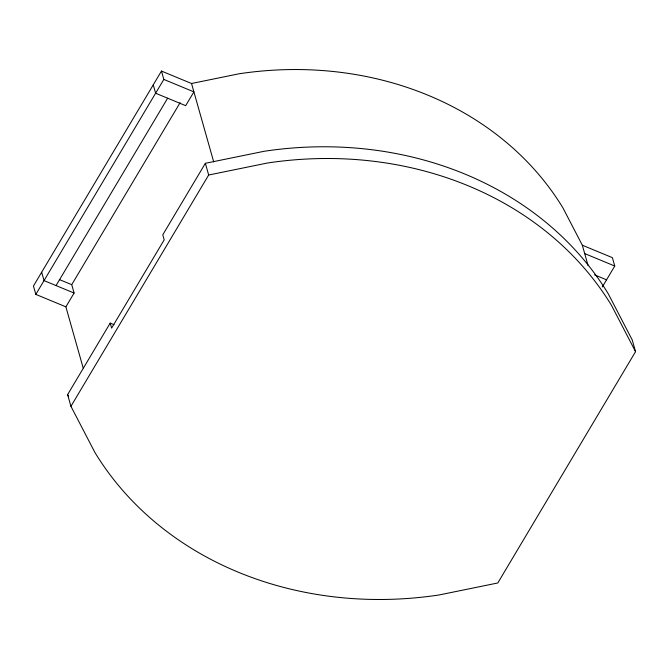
<?xml version="1.0" encoding="UTF-8"?>
<svg xmlns="http://www.w3.org/2000/svg" width="669" height="669" viewBox="0 0 669 669"><rect width="100%" height="100%" fill="white"/><g stroke="black" fill="none" stroke-linecap="round" stroke-linejoin="round"><path stroke-width="1" d="M588.093 265.593L582.331 245.222L562.888 207.808A332.434 287.319 -15.8 0 0 239.025 73.791L191.526 83.5L161.463 71.065L33.45 286.023L35.817 294.393L65.88 306.837L83.157 367.883M35.817 294.393L163.83 79.427L161.463 71.065M56.054 285.579L167.643 98.201M65.88 306.837L74.092 293.039L71.725 284.668L180.112 102.675M110.201 323.094L111.623 328.111L164.198 239.837L162.776 234.811L205.358 163.303L264.079 151.294A353.224 305.281 -15.8 0 1 608.205 293.699L632.238 339.952L635.55 351.668L497.811 582.967L439.081 594.967A353.224 305.281 -15.8 0 1 94.965 452.57L70.931 406.317L67.619 394.601L110.201 323.094L113.998 324.666M70.931 406.317L208.669 175.019L205.358 163.303M602.276 286.993L614.761 266.028L612.394 257.657L582.331 245.222M208.669 175.019L267.399 163.019A353.224 305.281 -15.8 0 1 611.516 305.415L635.55 351.668M163.83 79.427L193.893 91.87L185.681 105.669L155.618 93.225L153.251 84.854M584.698 253.584L614.761 266.028M594.524 274.85L606.549 279.826M59.382 279.567L71.725 284.668M74.092 293.039L44.037 280.604L41.662 272.233M67.619 394.601L68.581 396.449M191.526 83.5L213.72 161.923"/></g></svg>
